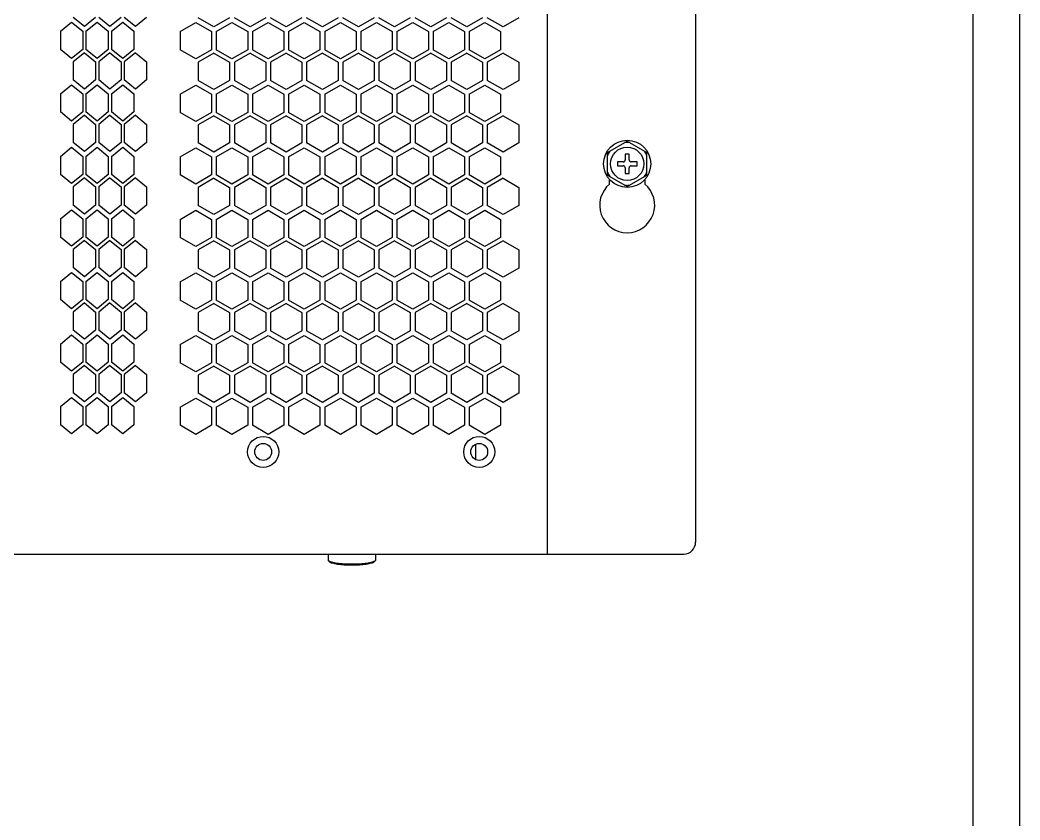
# Model space of a CAD drawing. Extents: x 61367 to 140945, y -1257 to 25588.
# Drawn here: x 92068.8 to 92323.4, y 19988.1 to 20191.7 of the extents above; entities that cross this region are included whole.
import ezdxf

# ---------------------------------------------------------------- set-up
doc = ezdxf.new("R2010")
doc.units = 0
doc.header["$MEASUREMENT"] = 0
doc.layers.get('0').update_dxf_attribs({"linetype": 'CONTINUOUS'})
for name, color, linetype in [('2401-00437-S-M6-16HWM_0', 7, 'CONTINUOUS'), ('4212-62832_1_0', 7, 'CONTINUOUS'), ('4212-73754_1_0', 7, 'CONTINUOUS'), ('4215-0411-4-1_0', 7, 'CONTINUOUS'), ('4215-0412-2-1_0', 7, 'CONTINUOUS'), ('SONGBUTUO-M4-8_0', 7, 'CONTINUOUS')]:
    doc.layers.add(name, color=color, linetype=linetype)

# ---------------------------------------------------------------- blocks, each defined once
blk = doc.blocks.new('RYHTHYT')
at = {"layer": '2401-00437-S-M6-16HWM_0', "color": 7, "linetype": 'Continuous'}
for p, q in [((-32700.99, -67785.28), (-32695.99, -67782.39)), ((-32695.99, -67782.39), (-32690.99, -67785.28)), ((-32700.99, -67791.05), (-32700.99, -67785.28)), ((-32696.49, -67785.66), (-32696.49, -67787.16)), ((-32695.49, -67785.66), (-32696.49, -67785.66)), ((-32695.49, -67787.16), (-32695.49, -67785.66)), ((-32690.99, -67791.05), (-32690.99, -67785.28)), ((-32698.49, -67787.66), (-32698.49, -67788.66)), ((-32696.99, -67787.66), (-32698.49, -67787.66)), ((-32698.49, -67788.66), (-32696.99, -67788.66)), ((-32696.49, -67789.16), (-32696.49, -67790.66)), ((-32695.49, -67790.66), (-32695.49, -67789.16)), ((-32693.49, -67787.66), (-32694.99, -67787.66)), ((-32694.99, -67788.66), (-32693.49, -67788.66)), ((-32693.49, -67788.66), (-32693.49, -67787.66)), ((-32700.99, -67791.05), (-32695.99, -67793.94)), ((-32696.49, -67790.66), (-32695.49, -67790.66)), ((-32695.99, -67793.94), (-32690.99, -67791.05))]:
    blk.add_line(p, q, dxfattribs=at)
for radius in [6, 4.25]:
    blk.add_circle((-32695.99, -67788.16), radius, dxfattribs=at)
for centre, radius, start, end in [((-32695.99, -67788.16), 5.47, 144.0076, 155.9924), ((-32695.99, -67788.16), 5.47, 84.0076, 95.9924), ((-32695.99, -67788.16), 5.47, 24.0076, 35.9924), ((-32696.99, -67787.16), 0.5, 270, 0), ((-32694.99, -67787.16), 0.5, 180, 270), ((-32696.99, -67789.16), 0.5, 0, 90), ((-32694.99, -67789.16), 0.5, 90, 180), ((-32695.99, -67788.16), 5.47, 204.0076, 215.9924), ((-32695.99, -67788.16), 5.47, 324.0076, 335.9924), ((-32695.99, -67788.16), 5.47, 264.0076, 275.9924)]:
    blk.add_arc(centre, radius, start, end, dxfattribs=at)
at = {"layer": '4212-62832_1_0', "color": 7, "linetype": 'Continuous'}
blk.add_line((-32607.99, -67513.16), (-32607.99, -69588.16), dxfattribs=at)
at = {"layer": '4212-73754_1_0', "color": 7, "linetype": 'Continuous'}
blk.add_line((-32595.99, -68535.66), (-32595.99, -67514.86), dxfattribs=at)
at = {"layer": '4215-0411-4-1_0', "color": 7, "linetype": 'Continuous'}
blk.add_line((-32734.58, -67859.56), (-32734.58, -67863.42), dxfattribs=at)
at = {"layer": '4215-0412-2-1_0', "color": 7, "linetype": 'Continuous'}
for p, q in [((-32716.38, -67590.88), (-32716.38, -67887.48)), ((-32678.58, -67593.88), (-32678.58, -67884.48)), ((-32834.19, -67753.2), (-32837.02, -67750.89)), ((-32831.36, -67750.89), (-32834.19, -67753.2)), ((-32827.68, -67753.2), (-32830.51, -67750.89)), ((-32824.85, -67750.89), (-32827.68, -67753.2)), ((-32821.18, -67753.2), (-32824.01, -67750.89)), ((-32818.35, -67750.89), (-32821.18, -67753.2)), ((-32801.2, -67753.29), (-32805.2, -67750.98)), ((-32797.2, -67750.98), (-32801.2, -67753.29)), ((-32792, -67753.29), (-32796, -67750.98)), ((-32788, -67750.98), (-32792, -67753.29)), ((-32782.8, -67753.29), (-32786.8, -67750.98)), ((-32778.8, -67750.98), (-32782.8, -67753.29)), ((-32773.6, -67753.29), (-32777.6, -67750.98)), ((-32769.6, -67750.98), (-32773.6, -67753.29)), ((-32764.4, -67753.29), (-32768.4, -67750.98)), ((-32760.4, -67750.98), (-32764.4, -67753.29)), ((-32755.2, -67753.29), (-32759.2, -67750.98)), ((-32751.2, -67750.98), (-32755.2, -67753.29)), ((-32746, -67753.29), (-32750, -67750.98)), ((-32742, -67750.98), (-32746, -67753.29)), ((-32736.8, -67753.29), (-32740.8, -67750.98)), ((-32732.8, -67750.98), (-32736.8, -67753.29)), ((-32727.6, -67753.29), (-32731.6, -67750.98)), ((-32723.6, -67750.98), (-32727.6, -67753.29)), ((-32840.27, -67754.42), (-32837.44, -67752.11)), ((-32840.27, -67754.42), (-32840.27, -67759.04)), ((-32837.44, -67752.11), (-32834.61, -67754.42)), ((-32834.61, -67754.42), (-32834.61, -67759.04)), ((-32833.77, -67754.42), (-32830.94, -67752.11)), ((-32833.77, -67754.42), (-32833.77, -67759.04)), ((-32830.94, -67752.11), (-32828.11, -67754.42)), ((-32828.11, -67754.42), (-32828.11, -67759.04)), ((-32827.26, -67754.42), (-32824.43, -67752.11)), ((-32827.26, -67754.42), (-32827.26, -67759.04)), ((-32824.43, -67752.11), (-32821.6, -67754.42)), ((-32821.6, -67754.42), (-32821.6, -67759.04)), ((-32809.8, -67754.51), (-32805.8, -67752.2)), ((-32805.8, -67752.2), (-32801.8, -67754.51)), ((-32800.6, -67754.51), (-32796.6, -67752.2)), ((-32796.6, -67752.2), (-32792.6, -67754.51)), ((-32791.4, -67754.51), (-32787.4, -67752.2)), ((-32787.4, -67752.2), (-32783.4, -67754.51)), ((-32782.2, -67754.51), (-32778.2, -67752.2)), ((-32778.2, -67752.2), (-32774.2, -67754.51)), ((-32773, -67754.51), (-32769, -67752.2)), ((-32769, -67752.2), (-32765, -67754.51)), ((-32763.8, -67754.51), (-32759.8, -67752.2)), ((-32759.8, -67752.2), (-32755.8, -67754.51)), ((-32754.6, -67754.51), (-32750.6, -67752.2)), ((-32750.6, -67752.2), (-32746.6, -67754.51)), ((-32745.4, -67754.51), (-32741.4, -67752.2)), ((-32741.4, -67752.2), (-32737.4, -67754.51)), ((-32736.2, -67754.51), (-32732.2, -67752.2)), ((-32732.2, -67752.2), (-32728.2, -67754.51)), ((-32809.8, -67754.51), (-32809.8, -67759.13)), ((-32801.8, -67754.51), (-32801.8, -67759.13)), ((-32800.6, -67754.51), (-32800.6, -67759.13)), ((-32792.6, -67754.51), (-32792.6, -67759.13)), ((-32791.4, -67754.51), (-32791.4, -67759.13)), ((-32783.4, -67754.51), (-32783.4, -67759.13)), ((-32782.2, -67754.51), (-32782.2, -67759.13)), ((-32774.2, -67754.51), (-32774.2, -67759.13)), ((-32773, -67754.51), (-32773, -67759.13)), ((-32765, -67754.51), (-32765, -67759.13)), ((-32763.8, -67754.51), (-32763.8, -67759.13)), ((-32755.8, -67754.51), (-32755.8, -67759.13)), ((-32754.6, -67754.51), (-32754.6, -67759.13)), ((-32746.6, -67754.51), (-32746.6, -67759.13)), ((-32745.4, -67754.51), (-32745.4, -67759.13)), ((-32737.4, -67754.51), (-32737.4, -67759.13)), ((-32736.2, -67754.51), (-32736.2, -67759.13)), ((-32728.2, -67754.51), (-32728.2, -67759.13)), ((-32837.44, -67761.35), (-32840.27, -67759.04)), ((-32834.61, -67759.04), (-32837.44, -67761.35)), ((-32830.94, -67761.35), (-32833.77, -67759.04)), ((-32828.11, -67759.04), (-32830.94, -67761.35)), ((-32824.43, -67761.35), (-32827.26, -67759.04)), ((-32821.6, -67759.04), (-32824.43, -67761.35)), ((-32805.8, -67761.44), (-32809.8, -67759.13)), ((-32801.8, -67759.13), (-32805.8, -67761.44)), ((-32796.6, -67761.44), (-32800.6, -67759.13)), ((-32792.6, -67759.13), (-32796.6, -67761.44)), ((-32787.4, -67761.44), (-32791.4, -67759.13)), ((-32783.4, -67759.13), (-32787.4, -67761.44)), ((-32778.2, -67761.44), (-32782.2, -67759.13)), ((-32774.2, -67759.13), (-32778.2, -67761.44)), ((-32769, -67761.44), (-32773, -67759.13)), ((-32765, -67759.13), (-32769, -67761.44)), ((-32759.8, -67761.44), (-32763.8, -67759.13)), ((-32755.8, -67759.13), (-32759.8, -67761.44)), ((-32750.6, -67761.44), (-32754.6, -67759.13)), ((-32746.6, -67759.13), (-32750.6, -67761.44)), ((-32741.4, -67761.44), (-32745.4, -67759.13)), ((-32737.4, -67759.13), (-32741.4, -67761.44)), ((-32732.2, -67761.44), (-32736.2, -67759.13)), ((-32728.2, -67759.13), (-32732.2, -67761.44)), ((-32834.19, -67759.88), (-32837.02, -67762.19)), ((-32834.19, -67759.88), (-32831.36, -67762.19)), ((-32827.68, -67759.88), (-32830.51, -67762.19)), ((-32827.68, -67759.88), (-32824.85, -67762.19)), ((-32821.18, -67759.88), (-32824.01, -67762.19)), ((-32821.18, -67759.88), (-32818.35, -67762.19)), ((-32801.2, -67759.98), (-32805.2, -67762.29)), ((-32801.2, -67759.98), (-32797.2, -67762.29)), ((-32792, -67759.98), (-32796, -67762.29)), ((-32792, -67759.98), (-32788, -67762.29)), ((-32782.8, -67759.98), (-32786.8, -67762.29)), ((-32782.8, -67759.98), (-32778.8, -67762.29)), ((-32773.6, -67759.98), (-32777.6, -67762.29)), ((-32773.6, -67759.98), (-32769.6, -67762.29)), ((-32764.4, -67759.98), (-32768.4, -67762.29)), ((-32764.4, -67759.98), (-32760.4, -67762.29)), ((-32755.2, -67759.98), (-32759.2, -67762.29)), ((-32755.2, -67759.98), (-32751.2, -67762.29)), ((-32746, -67759.98), (-32750, -67762.29)), ((-32746, -67759.98), (-32742, -67762.29)), ((-32736.8, -67759.98), (-32740.8, -67762.29)), ((-32736.8, -67759.98), (-32732.8, -67762.29)), ((-32727.6, -67759.98), (-32731.6, -67762.29)), ((-32727.6, -67759.98), (-32723.6, -67762.29)), ((-32837.02, -67762.19), (-32837.02, -67766.81)), ((-32831.36, -67762.19), (-32831.36, -67766.81)), ((-32830.51, -67762.19), (-32830.51, -67766.81)), ((-32824.85, -67762.19), (-32824.85, -67766.81)), ((-32824.01, -67762.19), (-32824.01, -67766.81)), ((-32818.35, -67762.19), (-32818.35, -67766.81)), ((-32805.2, -67762.29), (-32805.2, -67766.91)), ((-32797.2, -67762.29), (-32797.2, -67766.91)), ((-32796, -67762.29), (-32796, -67766.91)), ((-32788, -67762.29), (-32788, -67766.91)), ((-32786.8, -67762.29), (-32786.8, -67766.91)), ((-32778.8, -67762.29), (-32778.8, -67766.91)), ((-32777.6, -67762.29), (-32777.6, -67766.91)), ((-32769.6, -67762.29), (-32769.6, -67766.91)), ((-32768.4, -67762.29), (-32768.4, -67766.91)), ((-32760.4, -67762.29), (-32760.4, -67766.91)), ((-32759.2, -67762.29), (-32759.2, -67766.91)), ((-32751.2, -67762.29), (-32751.2, -67766.91)), ((-32750, -67762.29), (-32750, -67766.91)), ((-32742, -67762.29), (-32742, -67766.91)), ((-32740.8, -67762.29), (-32740.8, -67766.91)), ((-32732.8, -67762.29), (-32732.8, -67766.91)), ((-32731.6, -67762.29), (-32731.6, -67766.91)), ((-32723.6, -67762.29), (-32723.6, -67766.91)), ((-32834.19, -67769.12), (-32837.02, -67766.81)), ((-32831.36, -67766.81), (-32834.19, -67769.12)), ((-32827.68, -67769.12), (-32830.51, -67766.81)), ((-32824.85, -67766.81), (-32827.68, -67769.12)), ((-32821.18, -67769.12), (-32824.01, -67766.81)), ((-32818.35, -67766.81), (-32821.18, -67769.12)), ((-32801.2, -67769.22), (-32805.2, -67766.91)), ((-32797.2, -67766.91), (-32801.2, -67769.22)), ((-32792, -67769.22), (-32796, -67766.91)), ((-32788, -67766.91), (-32792, -67769.22)), ((-32782.8, -67769.22), (-32786.8, -67766.91)), ((-32778.8, -67766.91), (-32782.8, -67769.22)), ((-32773.6, -67769.22), (-32777.6, -67766.91)), ((-32769.6, -67766.91), (-32773.6, -67769.22)), ((-32764.4, -67769.22), (-32768.4, -67766.91)), ((-32760.4, -67766.91), (-32764.4, -67769.22)), ((-32755.2, -67769.22), (-32759.2, -67766.91)), ((-32751.2, -67766.91), (-32755.2, -67769.22)), ((-32746, -67769.22), (-32750, -67766.91)), ((-32742, -67766.91), (-32746, -67769.22)), ((-32736.8, -67769.22), (-32740.8, -67766.91)), ((-32732.8, -67766.91), (-32736.8, -67769.22)), ((-32727.6, -67769.22), (-32731.6, -67766.91)), ((-32723.6, -67766.91), (-32727.6, -67769.22)), ((-32840.27, -67770.34), (-32837.44, -67768.03)), ((-32837.44, -67768.03), (-32834.61, -67770.34)), ((-32833.77, -67770.34), (-32830.94, -67768.03)), ((-32830.94, -67768.03), (-32828.11, -67770.34)), ((-32827.26, -67770.34), (-32824.43, -67768.03)), ((-32824.43, -67768.03), (-32821.6, -67770.34)), ((-32809.8, -67770.44), (-32805.8, -67768.13)), ((-32805.8, -67768.13), (-32801.8, -67770.44)), ((-32800.6, -67770.44), (-32796.6, -67768.13)), ((-32796.6, -67768.13), (-32792.6, -67770.44)), ((-32791.4, -67770.44), (-32787.4, -67768.13)), ((-32787.4, -67768.13), (-32783.4, -67770.44)), ((-32782.2, -67770.44), (-32778.2, -67768.13)), ((-32778.2, -67768.13), (-32774.2, -67770.44)), ((-32773, -67770.44), (-32769, -67768.13)), ((-32769, -67768.13), (-32765, -67770.44)), ((-32763.8, -67770.44), (-32759.8, -67768.13)), ((-32759.8, -67768.13), (-32755.8, -67770.44)), ((-32754.6, -67770.44), (-32750.6, -67768.13)), ((-32750.6, -67768.13), (-32746.6, -67770.44)), ((-32745.4, -67770.44), (-32741.4, -67768.13)), ((-32741.4, -67768.13), (-32737.4, -67770.44)), ((-32736.2, -67770.44), (-32732.2, -67768.13)), ((-32732.2, -67768.13), (-32728.2, -67770.44)), ((-32840.27, -67770.34), (-32840.27, -67774.96)), ((-32834.61, -67770.34), (-32834.61, -67774.96)), ((-32833.77, -67770.34), (-32833.77, -67774.96)), ((-32828.11, -67770.34), (-32828.11, -67774.96)), ((-32827.26, -67770.34), (-32827.26, -67774.96)), ((-32821.6, -67770.34), (-32821.6, -67774.96)), ((-32809.8, -67770.44), (-32809.8, -67775.06)), ((-32801.8, -67770.44), (-32801.8, -67775.06)), ((-32800.6, -67770.44), (-32800.6, -67775.06)), ((-32792.6, -67770.44), (-32792.6, -67775.06)), ((-32791.4, -67770.44), (-32791.4, -67775.06)), ((-32783.4, -67770.44), (-32783.4, -67775.06)), ((-32782.2, -67770.44), (-32782.2, -67775.06)), ((-32774.2, -67770.44), (-32774.2, -67775.06)), ((-32773, -67770.44), (-32773, -67775.06)), ((-32765, -67770.44), (-32765, -67775.06)), ((-32763.8, -67770.44), (-32763.8, -67775.06)), ((-32755.8, -67770.44), (-32755.8, -67775.06)), ((-32754.6, -67770.44), (-32754.6, -67775.06)), ((-32746.6, -67770.44), (-32746.6, -67775.06)), ((-32745.4, -67770.44), (-32745.4, -67775.06)), ((-32737.4, -67770.44), (-32737.4, -67775.06)), ((-32736.2, -67770.44), (-32736.2, -67775.06)), ((-32728.2, -67770.44), (-32728.2, -67775.06)), ((-32837.44, -67777.27), (-32840.27, -67774.96)), ((-32834.61, -67774.96), (-32837.44, -67777.27)), ((-32834.19, -67775.8), (-32837.02, -67778.11)), ((-32834.19, -67775.8), (-32831.36, -67778.11)), ((-32830.94, -67777.27), (-32833.77, -67774.96)), ((-32828.11, -67774.96), (-32830.94, -67777.27)), ((-32827.68, -67775.8), (-32830.51, -67778.11)), ((-32827.68, -67775.8), (-32824.85, -67778.11)), ((-32824.43, -67777.27), (-32827.26, -67774.96)), ((-32821.6, -67774.96), (-32824.43, -67777.27)), ((-32821.18, -67775.8), (-32824.01, -67778.11)), ((-32821.18, -67775.8), (-32818.35, -67778.11)), ((-32805.8, -67777.37), (-32809.8, -67775.06)), ((-32801.8, -67775.06), (-32805.8, -67777.37)), ((-32801.2, -67775.91), (-32805.2, -67778.22)), ((-32801.2, -67775.91), (-32797.2, -67778.22)), ((-32796.6, -67777.37), (-32800.6, -67775.06)), ((-32792.6, -67775.06), (-32796.6, -67777.37)), ((-32792, -67775.91), (-32796, -67778.22)), ((-32792, -67775.91), (-32788, -67778.22)), ((-32787.4, -67777.37), (-32791.4, -67775.06)), ((-32783.4, -67775.06), (-32787.4, -67777.37)), ((-32782.8, -67775.91), (-32786.8, -67778.22)), ((-32782.8, -67775.91), (-32778.8, -67778.22)), ((-32778.2, -67777.37), (-32782.2, -67775.06)), ((-32774.2, -67775.06), (-32778.2, -67777.37)), ((-32773.6, -67775.91), (-32777.6, -67778.22)), ((-32773.6, -67775.91), (-32769.6, -67778.22)), ((-32769, -67777.37), (-32773, -67775.06)), ((-32765, -67775.06), (-32769, -67777.37)), ((-32764.4, -67775.91), (-32768.4, -67778.22)), ((-32764.4, -67775.91), (-32760.4, -67778.22)), ((-32759.8, -67777.37), (-32763.8, -67775.06)), ((-32755.8, -67775.06), (-32759.8, -67777.37)), ((-32755.2, -67775.91), (-32759.2, -67778.22)), ((-32755.2, -67775.91), (-32751.2, -67778.22)), ((-32750.6, -67777.37), (-32754.6, -67775.06)), ((-32746.6, -67775.06), (-32750.6, -67777.37)), ((-32746, -67775.91), (-32750, -67778.22)), ((-32746, -67775.91), (-32742, -67778.22)), ((-32741.4, -67777.37), (-32745.4, -67775.06)), ((-32737.4, -67775.06), (-32741.4, -67777.37)), ((-32736.8, -67775.91), (-32740.8, -67778.22)), ((-32736.8, -67775.91), (-32732.8, -67778.22)), ((-32732.2, -67777.37), (-32736.2, -67775.06)), ((-32728.2, -67775.06), (-32732.2, -67777.37)), ((-32727.6, -67775.91), (-32731.6, -67778.22)), ((-32727.6, -67775.91), (-32723.6, -67778.22)), ((-32837.02, -67778.11), (-32837.02, -67782.73)), ((-32831.36, -67778.11), (-32831.36, -67782.73)), ((-32830.51, -67778.11), (-32830.51, -67782.73)), ((-32824.85, -67778.11), (-32824.85, -67782.73)), ((-32824.01, -67778.11), (-32824.01, -67782.73)), ((-32818.35, -67778.11), (-32818.35, -67782.73)), ((-32805.2, -67778.22), (-32805.2, -67782.84)), ((-32797.2, -67778.22), (-32797.2, -67782.84)), ((-32796, -67778.22), (-32796, -67782.84)), ((-32788, -67778.22), (-32788, -67782.84)), ((-32786.8, -67778.22), (-32786.8, -67782.84)), ((-32778.8, -67778.22), (-32778.8, -67782.84)), ((-32777.6, -67778.22), (-32777.6, -67782.84)), ((-32769.6, -67778.22), (-32769.6, -67782.84)), ((-32768.4, -67778.22), (-32768.4, -67782.84)), ((-32760.4, -67778.22), (-32760.4, -67782.84)), ((-32759.2, -67778.22), (-32759.2, -67782.84)), ((-32751.2, -67778.22), (-32751.2, -67782.84)), ((-32750, -67778.22), (-32750, -67782.84)), ((-32742, -67778.22), (-32742, -67782.84)), ((-32740.8, -67778.22), (-32740.8, -67782.84)), ((-32732.8, -67778.22), (-32732.8, -67782.84)), ((-32731.6, -67778.22), (-32731.6, -67782.84)), ((-32723.6, -67778.22), (-32723.6, -67782.84)), ((-32840.27, -67786.26), (-32837.44, -67783.95)), ((-32837.44, -67783.95), (-32834.61, -67786.26)), ((-32834.19, -67785.04), (-32837.02, -67782.73)), ((-32831.36, -67782.73), (-32834.19, -67785.04)), ((-32833.77, -67786.26), (-32830.94, -67783.95)), ((-32830.94, -67783.95), (-32828.11, -67786.26)), ((-32827.68, -67785.04), (-32830.51, -67782.73)), ((-32824.85, -67782.73), (-32827.68, -67785.04)), ((-32827.26, -67786.26), (-32824.43, -67783.95)), ((-32824.43, -67783.95), (-32821.6, -67786.26)), ((-32821.18, -67785.04), (-32824.01, -67782.73)), ((-32818.35, -67782.73), (-32821.18, -67785.04)), ((-32809.8, -67786.37), (-32805.8, -67784.06)), ((-32805.8, -67784.06), (-32801.8, -67786.37)), ((-32801.2, -67785.15), (-32805.2, -67782.84)), ((-32797.2, -67782.84), (-32801.2, -67785.15)), ((-32800.6, -67786.37), (-32796.6, -67784.06)), ((-32796.6, -67784.06), (-32792.6, -67786.37)), ((-32792, -67785.15), (-32796, -67782.84)), ((-32788, -67782.84), (-32792, -67785.15)), ((-32791.4, -67786.37), (-32787.4, -67784.06)), ((-32787.4, -67784.06), (-32783.4, -67786.37)), ((-32782.8, -67785.15), (-32786.8, -67782.84)), ((-32778.8, -67782.84), (-32782.8, -67785.15)), ((-32782.2, -67786.37), (-32778.2, -67784.06)), ((-32778.2, -67784.06), (-32774.2, -67786.37)), ((-32773.6, -67785.15), (-32777.6, -67782.84)), ((-32769.6, -67782.84), (-32773.6, -67785.15)), ((-32773, -67786.37), (-32769, -67784.06)), ((-32769, -67784.06), (-32765, -67786.37)), ((-32764.4, -67785.15), (-32768.4, -67782.84)), ((-32760.4, -67782.84), (-32764.4, -67785.15)), ((-32763.8, -67786.37), (-32759.8, -67784.06)), ((-32759.8, -67784.06), (-32755.8, -67786.37)), ((-32755.2, -67785.15), (-32759.2, -67782.84)), ((-32751.2, -67782.84), (-32755.2, -67785.15)), ((-32754.6, -67786.37), (-32750.6, -67784.06)), ((-32750.6, -67784.06), (-32746.6, -67786.37)), ((-32746, -67785.15), (-32750, -67782.84)), ((-32742, -67782.84), (-32746, -67785.15)), ((-32745.4, -67786.37), (-32741.4, -67784.06)), ((-32741.4, -67784.06), (-32737.4, -67786.37)), ((-32736.8, -67785.15), (-32740.8, -67782.84)), ((-32732.8, -67782.84), (-32736.8, -67785.15)), ((-32736.2, -67786.37), (-32732.2, -67784.06)), ((-32732.2, -67784.06), (-32728.2, -67786.37)), ((-32727.6, -67785.15), (-32731.6, -67782.84)), ((-32723.6, -67782.84), (-32727.6, -67785.15)), ((-32840.27, -67786.26), (-32840.27, -67790.88)), ((-32834.61, -67786.26), (-32834.61, -67790.88)), ((-32833.77, -67786.26), (-32833.77, -67790.88)), ((-32828.11, -67786.26), (-32828.11, -67790.88)), ((-32827.26, -67786.26), (-32827.26, -67790.88)), ((-32821.6, -67786.26), (-32821.6, -67790.88)), ((-32809.8, -67786.37), (-32809.8, -67790.99)), ((-32801.8, -67786.37), (-32801.8, -67790.99)), ((-32800.6, -67786.37), (-32800.6, -67790.99)), ((-32792.6, -67786.37), (-32792.6, -67790.99)), ((-32791.4, -67786.37), (-32791.4, -67790.99)), ((-32783.4, -67786.37), (-32783.4, -67790.99)), ((-32782.2, -67786.37), (-32782.2, -67790.99)), ((-32774.2, -67786.37), (-32774.2, -67790.99)), ((-32773, -67786.37), (-32773, -67790.99)), ((-32765, -67786.37), (-32765, -67790.99)), ((-32763.8, -67786.37), (-32763.8, -67790.99)), ((-32755.8, -67786.37), (-32755.8, -67790.99)), ((-32754.6, -67786.37), (-32754.6, -67790.99)), ((-32746.6, -67786.37), (-32746.6, -67790.99)), ((-32745.4, -67786.37), (-32745.4, -67790.99)), ((-32737.4, -67786.37), (-32737.4, -67790.99)), ((-32736.2, -67786.37), (-32736.2, -67790.99)), ((-32728.2, -67786.37), (-32728.2, -67790.99)), ((-32837.44, -67793.19), (-32840.27, -67790.88)), ((-32834.61, -67790.88), (-32837.44, -67793.19)), ((-32834.19, -67791.72), (-32837.02, -67794.03)), ((-32834.19, -67791.72), (-32831.36, -67794.03)), ((-32830.94, -67793.19), (-32833.77, -67790.88)), ((-32828.11, -67790.88), (-32830.94, -67793.19)), ((-32827.68, -67791.72), (-32830.51, -67794.03)), ((-32827.68, -67791.72), (-32824.85, -67794.03)), ((-32824.43, -67793.19), (-32827.26, -67790.88)), ((-32821.6, -67790.88), (-32824.43, -67793.19)), ((-32821.18, -67791.72), (-32824.01, -67794.03)), ((-32821.18, -67791.72), (-32818.35, -67794.03)), ((-32805.8, -67793.3), (-32809.8, -67790.99)), ((-32801.8, -67790.99), (-32805.8, -67793.3)), ((-32801.2, -67791.84), (-32805.2, -67794.15)), ((-32801.2, -67791.84), (-32797.2, -67794.15)), ((-32796.6, -67793.3), (-32800.6, -67790.99)), ((-32792.6, -67790.99), (-32796.6, -67793.3)), ((-32792, -67791.84), (-32796, -67794.15)), ((-32792, -67791.84), (-32788, -67794.15)), ((-32787.4, -67793.3), (-32791.4, -67790.99)), ((-32783.4, -67790.99), (-32787.4, -67793.3)), ((-32782.8, -67791.84), (-32786.8, -67794.15)), ((-32782.8, -67791.84), (-32778.8, -67794.15)), ((-32778.2, -67793.3), (-32782.2, -67790.99)), ((-32774.2, -67790.99), (-32778.2, -67793.3)), ((-32773.6, -67791.84), (-32777.6, -67794.15)), ((-32773.6, -67791.84), (-32769.6, -67794.15)), ((-32769, -67793.3), (-32773, -67790.99)), ((-32765, -67790.99), (-32769, -67793.3)), ((-32764.4, -67791.84), (-32768.4, -67794.15)), ((-32764.4, -67791.84), (-32760.4, -67794.15)), ((-32759.8, -67793.3), (-32763.8, -67790.99)), ((-32755.8, -67790.99), (-32759.8, -67793.3)), ((-32755.2, -67791.84), (-32759.2, -67794.15)), ((-32755.2, -67791.84), (-32751.2, -67794.15)), ((-32750.6, -67793.3), (-32754.6, -67790.99)), ((-32746.6, -67790.99), (-32750.6, -67793.3)), ((-32746, -67791.84), (-32750, -67794.15)), ((-32746, -67791.84), (-32742, -67794.15)), ((-32741.4, -67793.3), (-32745.4, -67790.99)), ((-32737.4, -67790.99), (-32741.4, -67793.3)), ((-32736.8, -67791.84), (-32740.8, -67794.15)), ((-32736.8, -67791.84), (-32732.8, -67794.15)), ((-32732.2, -67793.3), (-32736.2, -67790.99)), ((-32728.2, -67790.99), (-32732.2, -67793.3)), ((-32727.6, -67791.84), (-32731.6, -67794.15)), ((-32727.6, -67791.84), (-32723.6, -67794.15)), ((-32700.46, -67793.3), (-32700.46, -67792.15)), ((-32691.52, -67792.16), (-32691.52, -67793.3)), ((-32837.02, -67794.03), (-32837.02, -67798.65)), ((-32831.36, -67794.03), (-32831.36, -67798.65)), ((-32830.51, -67794.03), (-32830.51, -67798.65)), ((-32824.85, -67794.03), (-32824.85, -67798.65)), ((-32824.01, -67794.03), (-32824.01, -67798.65)), ((-32818.35, -67794.03), (-32818.35, -67798.65)), ((-32805.2, -67794.15), (-32805.2, -67798.77)), ((-32797.2, -67794.15), (-32797.2, -67798.77)), ((-32796, -67794.15), (-32796, -67798.77)), ((-32788, -67794.15), (-32788, -67798.77)), ((-32786.8, -67794.15), (-32786.8, -67798.77)), ((-32778.8, -67794.15), (-32778.8, -67798.77)), ((-32777.6, -67794.15), (-32777.6, -67798.77)), ((-32769.6, -67794.15), (-32769.6, -67798.77)), ((-32768.4, -67794.15), (-32768.4, -67798.77)), ((-32760.4, -67794.15), (-32760.4, -67798.77)), ((-32759.2, -67794.15), (-32759.2, -67798.77)), ((-32751.2, -67794.15), (-32751.2, -67798.77)), ((-32750, -67794.15), (-32750, -67798.77)), ((-32742, -67794.15), (-32742, -67798.77)), ((-32740.8, -67794.15), (-32740.8, -67798.77)), ((-32732.8, -67794.15), (-32732.8, -67798.77)), ((-32731.6, -67794.15), (-32731.6, -67798.77)), ((-32723.6, -67794.15), (-32723.6, -67798.77)), ((-32840.27, -67802.18), (-32837.44, -67799.87)), ((-32837.44, -67799.87), (-32834.61, -67802.18)), ((-32834.19, -67800.96), (-32837.02, -67798.65)), ((-32831.36, -67798.65), (-32834.19, -67800.96)), ((-32833.77, -67802.18), (-32830.94, -67799.87)), ((-32830.94, -67799.87), (-32828.11, -67802.18)), ((-32827.68, -67800.96), (-32830.51, -67798.65)), ((-32824.85, -67798.65), (-32827.68, -67800.96)), ((-32827.26, -67802.18), (-32824.43, -67799.87)), ((-32824.43, -67799.87), (-32821.6, -67802.18)), ((-32821.18, -67800.96), (-32824.01, -67798.65)), ((-32818.35, -67798.65), (-32821.18, -67800.96)), ((-32809.8, -67802.3), (-32805.8, -67799.99)), ((-32805.8, -67799.99), (-32801.8, -67802.3)), ((-32801.2, -67801.08), (-32805.2, -67798.77)), ((-32797.2, -67798.77), (-32801.2, -67801.08)), ((-32800.6, -67802.3), (-32796.6, -67799.99)), ((-32796.6, -67799.99), (-32792.6, -67802.3)), ((-32792, -67801.08), (-32796, -67798.77)), ((-32788, -67798.77), (-32792, -67801.08)), ((-32791.4, -67802.3), (-32787.4, -67799.99)), ((-32787.4, -67799.99), (-32783.4, -67802.3)), ((-32782.8, -67801.08), (-32786.8, -67798.77)), ((-32778.8, -67798.77), (-32782.8, -67801.08)), ((-32782.2, -67802.3), (-32778.2, -67799.99)), ((-32778.2, -67799.99), (-32774.2, -67802.3)), ((-32773.6, -67801.08), (-32777.6, -67798.77)), ((-32769.6, -67798.77), (-32773.6, -67801.08)), ((-32773, -67802.3), (-32769, -67799.99)), ((-32769, -67799.99), (-32765, -67802.3)), ((-32764.4, -67801.08), (-32768.4, -67798.77)), ((-32760.4, -67798.77), (-32764.4, -67801.08)), ((-32763.8, -67802.3), (-32759.8, -67799.99)), ((-32759.8, -67799.99), (-32755.8, -67802.3)), ((-32755.2, -67801.08), (-32759.2, -67798.77)), ((-32751.2, -67798.77), (-32755.2, -67801.08)), ((-32754.6, -67802.3), (-32750.6, -67799.99)), ((-32750.6, -67799.99), (-32746.6, -67802.3)), ((-32746, -67801.08), (-32750, -67798.77)), ((-32742, -67798.77), (-32746, -67801.08)), ((-32745.4, -67802.3), (-32741.4, -67799.99)), ((-32741.4, -67799.99), (-32737.4, -67802.3)), ((-32736.8, -67801.08), (-32740.8, -67798.77)), ((-32732.8, -67798.77), (-32736.8, -67801.08)), ((-32736.2, -67802.3), (-32732.2, -67799.99)), ((-32732.2, -67799.99), (-32728.2, -67802.3)), ((-32727.6, -67801.08), (-32731.6, -67798.77)), ((-32723.6, -67798.77), (-32727.6, -67801.08)), ((-32840.27, -67802.18), (-32840.27, -67806.8)), ((-32834.61, -67802.18), (-32834.61, -67806.8)), ((-32833.77, -67802.18), (-32833.77, -67806.8)), ((-32828.11, -67802.18), (-32828.11, -67806.8)), ((-32827.26, -67802.18), (-32827.26, -67806.8)), ((-32821.6, -67802.18), (-32821.6, -67806.8)), ((-32809.8, -67802.3), (-32809.8, -67806.92)), ((-32801.8, -67802.3), (-32801.8, -67806.92)), ((-32800.6, -67802.3), (-32800.6, -67806.92)), ((-32792.6, -67802.3), (-32792.6, -67806.92)), ((-32791.4, -67802.3), (-32791.4, -67806.92)), ((-32783.4, -67802.3), (-32783.4, -67806.92)), ((-32782.2, -67802.3), (-32782.2, -67806.92)), ((-32774.2, -67802.3), (-32774.2, -67806.92)), ((-32773, -67802.3), (-32773, -67806.92)), ((-32765, -67802.3), (-32765, -67806.92)), ((-32763.8, -67802.3), (-32763.8, -67806.92)), ((-32755.8, -67802.3), (-32755.8, -67806.92)), ((-32754.6, -67802.3), (-32754.6, -67806.92)), ((-32746.6, -67802.3), (-32746.6, -67806.92)), ((-32745.4, -67802.3), (-32745.4, -67806.92)), ((-32737.4, -67802.3), (-32737.4, -67806.92)), ((-32736.2, -67802.3), (-32736.2, -67806.92)), ((-32728.2, -67802.3), (-32728.2, -67806.92)), ((-32837.44, -67809.11), (-32840.27, -67806.8)), ((-32834.61, -67806.8), (-32837.44, -67809.11)), ((-32834.19, -67807.64), (-32837.02, -67809.95)), ((-32834.19, -67807.64), (-32831.36, -67809.95)), ((-32830.94, -67809.11), (-32833.77, -67806.8)), ((-32828.11, -67806.8), (-32830.94, -67809.11)), ((-32827.68, -67807.64), (-32830.51, -67809.95)), ((-32827.68, -67807.64), (-32824.85, -67809.95)), ((-32824.43, -67809.11), (-32827.26, -67806.8)), ((-32821.6, -67806.8), (-32824.43, -67809.11)), ((-32821.18, -67807.64), (-32824.01, -67809.95)), ((-32821.18, -67807.64), (-32818.35, -67809.95)), ((-32805.8, -67809.23), (-32809.8, -67806.92)), ((-32801.8, -67806.92), (-32805.8, -67809.23)), ((-32801.2, -67807.77), (-32805.2, -67810.08)), ((-32801.2, -67807.77), (-32797.2, -67810.08)), ((-32796.6, -67809.23), (-32800.6, -67806.92)), ((-32792.6, -67806.92), (-32796.6, -67809.23)), ((-32792, -67807.77), (-32796, -67810.08)), ((-32792, -67807.77), (-32788, -67810.08)), ((-32787.4, -67809.23), (-32791.4, -67806.92)), ((-32783.4, -67806.92), (-32787.4, -67809.23)), ((-32782.8, -67807.77), (-32786.8, -67810.08)), ((-32782.8, -67807.77), (-32778.8, -67810.08)), ((-32778.2, -67809.23), (-32782.2, -67806.92)), ((-32774.2, -67806.92), (-32778.2, -67809.23)), ((-32773.6, -67807.77), (-32777.6, -67810.08)), ((-32773.6, -67807.77), (-32769.6, -67810.08)), ((-32769, -67809.23), (-32773, -67806.92)), ((-32765, -67806.92), (-32769, -67809.23)), ((-32764.4, -67807.77), (-32768.4, -67810.08)), ((-32764.4, -67807.77), (-32760.4, -67810.08)), ((-32759.8, -67809.23), (-32763.8, -67806.92)), ((-32755.8, -67806.92), (-32759.8, -67809.23)), ((-32755.2, -67807.77), (-32759.2, -67810.08)), ((-32755.2, -67807.77), (-32751.2, -67810.08)), ((-32750.6, -67809.23), (-32754.6, -67806.92)), ((-32746.6, -67806.92), (-32750.6, -67809.23)), ((-32746, -67807.77), (-32750, -67810.08)), ((-32746, -67807.77), (-32742, -67810.08)), ((-32741.4, -67809.23), (-32745.4, -67806.92)), ((-32737.4, -67806.92), (-32741.4, -67809.23)), ((-32736.8, -67807.77), (-32740.8, -67810.08)), ((-32736.8, -67807.77), (-32732.8, -67810.08)), ((-32732.2, -67809.23), (-32736.2, -67806.92)), ((-32728.2, -67806.92), (-32732.2, -67809.23)), ((-32727.6, -67807.77), (-32731.6, -67810.08)), ((-32727.6, -67807.77), (-32723.6, -67810.08)), ((-32837.02, -67809.95), (-32837.02, -67814.57)), ((-32831.36, -67809.95), (-32831.36, -67814.57)), ((-32830.51, -67809.95), (-32830.51, -67814.57)), ((-32824.85, -67809.95), (-32824.85, -67814.57)), ((-32824.01, -67809.95), (-32824.01, -67814.57)), ((-32818.35, -67809.95), (-32818.35, -67814.57)), ((-32805.2, -67810.08), (-32805.2, -67814.7)), ((-32797.2, -67810.08), (-32797.2, -67814.7)), ((-32796, -67810.08), (-32796, -67814.7)), ((-32788, -67810.08), (-32788, -67814.7)), ((-32786.8, -67810.08), (-32786.8, -67814.7)), ((-32778.8, -67810.08), (-32778.8, -67814.7)), ((-32777.6, -67810.08), (-32777.6, -67814.7)), ((-32769.6, -67810.08), (-32769.6, -67814.7)), ((-32768.4, -67810.08), (-32768.4, -67814.7)), ((-32760.4, -67810.08), (-32760.4, -67814.7)), ((-32759.2, -67810.08), (-32759.2, -67814.7)), ((-32751.2, -67810.08), (-32751.2, -67814.7)), ((-32750, -67810.08), (-32750, -67814.7)), ((-32742, -67810.08), (-32742, -67814.7)), ((-32740.8, -67810.08), (-32740.8, -67814.7)), ((-32732.8, -67810.08), (-32732.8, -67814.7)), ((-32731.6, -67810.08), (-32731.6, -67814.7)), ((-32723.6, -67810.08), (-32723.6, -67814.7)), ((-32834.19, -67816.88), (-32837.02, -67814.57)), ((-32831.36, -67814.57), (-32834.19, -67816.88)), ((-32827.68, -67816.88), (-32830.51, -67814.57)), ((-32824.85, -67814.57), (-32827.68, -67816.88)), ((-32821.18, -67816.88), (-32824.01, -67814.57)), ((-32818.35, -67814.57), (-32821.18, -67816.88)), ((-32801.2, -67817.01), (-32805.2, -67814.7)), ((-32797.2, -67814.7), (-32801.2, -67817.01)), ((-32792, -67817.01), (-32796, -67814.7)), ((-32788, -67814.7), (-32792, -67817.01)), ((-32782.8, -67817.01), (-32786.8, -67814.7)), ((-32778.8, -67814.7), (-32782.8, -67817.01)), ((-32773.6, -67817.01), (-32777.6, -67814.7)), ((-32769.6, -67814.7), (-32773.6, -67817.01)), ((-32764.4, -67817.01), (-32768.4, -67814.7)), ((-32760.4, -67814.7), (-32764.4, -67817.01)), ((-32755.2, -67817.01), (-32759.2, -67814.7)), ((-32751.2, -67814.7), (-32755.2, -67817.01)), ((-32746, -67817.01), (-32750, -67814.7)), ((-32742, -67814.7), (-32746, -67817.01)), ((-32736.8, -67817.01), (-32740.8, -67814.7)), ((-32732.8, -67814.7), (-32736.8, -67817.01)), ((-32727.6, -67817.01), (-32731.6, -67814.7)), ((-32723.6, -67814.7), (-32727.6, -67817.01)), ((-32840.27, -67818.1), (-32837.44, -67815.79)), ((-32840.27, -67818.1), (-32840.27, -67822.72)), ((-32837.44, -67815.79), (-32834.61, -67818.1)), ((-32834.61, -67818.1), (-32834.61, -67822.72)), ((-32833.77, -67818.1), (-32830.94, -67815.79)), ((-32833.77, -67818.1), (-32833.77, -67822.72)), ((-32830.94, -67815.79), (-32828.11, -67818.1)), ((-32828.11, -67818.1), (-32828.11, -67822.72)), ((-32827.26, -67818.1), (-32824.43, -67815.79)), ((-32827.26, -67818.1), (-32827.26, -67822.72)), ((-32824.43, -67815.79), (-32821.6, -67818.1)), ((-32821.6, -67818.1), (-32821.6, -67822.72)), ((-32809.8, -67818.23), (-32805.8, -67815.92)), ((-32805.8, -67815.92), (-32801.8, -67818.23)), ((-32800.6, -67818.23), (-32796.6, -67815.92)), ((-32796.6, -67815.92), (-32792.6, -67818.23)), ((-32791.4, -67818.23), (-32787.4, -67815.92)), ((-32787.4, -67815.92), (-32783.4, -67818.23)), ((-32782.2, -67818.23), (-32778.2, -67815.92)), ((-32778.2, -67815.92), (-32774.2, -67818.23)), ((-32773, -67818.23), (-32769, -67815.92)), ((-32769, -67815.92), (-32765, -67818.23)), ((-32763.8, -67818.23), (-32759.8, -67815.92)), ((-32759.8, -67815.92), (-32755.8, -67818.23)), ((-32754.6, -67818.23), (-32750.6, -67815.92)), ((-32750.6, -67815.92), (-32746.6, -67818.23)), ((-32745.4, -67818.23), (-32741.4, -67815.92)), ((-32741.4, -67815.92), (-32737.4, -67818.23)), ((-32736.2, -67818.23), (-32732.2, -67815.92)), ((-32732.2, -67815.92), (-32728.2, -67818.23)), ((-32809.8, -67818.23), (-32809.8, -67822.85)), ((-32801.8, -67818.23), (-32801.8, -67822.85)), ((-32800.6, -67818.23), (-32800.6, -67822.85)), ((-32792.6, -67818.23), (-32792.6, -67822.85)), ((-32791.4, -67818.23), (-32791.4, -67822.85)), ((-32783.4, -67818.23), (-32783.4, -67822.85)), ((-32782.2, -67818.23), (-32782.2, -67822.85)), ((-32774.2, -67818.23), (-32774.2, -67822.85)), ((-32773, -67818.23), (-32773, -67822.85)), ((-32765, -67818.23), (-32765, -67822.85)), ((-32763.8, -67818.23), (-32763.8, -67822.85)), ((-32755.8, -67818.23), (-32755.8, -67822.85)), ((-32754.6, -67818.23), (-32754.6, -67822.85)), ((-32746.6, -67818.23), (-32746.6, -67822.85)), ((-32745.4, -67818.23), (-32745.4, -67822.85)), ((-32737.4, -67818.23), (-32737.4, -67822.85)), ((-32736.2, -67818.23), (-32736.2, -67822.85)), ((-32728.2, -67818.23), (-32728.2, -67822.85)), ((-32837.44, -67825.03), (-32840.27, -67822.72)), ((-32834.61, -67822.72), (-32837.44, -67825.03)), ((-32830.94, -67825.03), (-32833.77, -67822.72)), ((-32828.11, -67822.72), (-32830.94, -67825.03)), ((-32824.43, -67825.03), (-32827.26, -67822.72)), ((-32821.6, -67822.72), (-32824.43, -67825.03)), ((-32805.8, -67825.16), (-32809.8, -67822.85)), ((-32801.8, -67822.85), (-32805.8, -67825.16)), ((-32796.6, -67825.16), (-32800.6, -67822.85)), ((-32792.6, -67822.85), (-32796.6, -67825.16)), ((-32787.4, -67825.16), (-32791.4, -67822.85)), ((-32783.4, -67822.85), (-32787.4, -67825.16)), ((-32778.2, -67825.16), (-32782.2, -67822.85)), ((-32774.2, -67822.85), (-32778.2, -67825.16)), ((-32769, -67825.16), (-32773, -67822.85)), ((-32765, -67822.85), (-32769, -67825.16)), ((-32759.8, -67825.16), (-32763.8, -67822.85)), ((-32755.8, -67822.85), (-32759.8, -67825.16)), ((-32750.6, -67825.16), (-32754.6, -67822.85)), ((-32746.6, -67822.85), (-32750.6, -67825.16)), ((-32741.4, -67825.16), (-32745.4, -67822.85)), ((-32737.4, -67822.85), (-32741.4, -67825.16)), ((-32732.2, -67825.16), (-32736.2, -67822.85)), ((-32728.2, -67822.85), (-32732.2, -67825.16)), ((-32834.19, -67823.56), (-32837.02, -67825.87)), ((-32834.19, -67823.56), (-32831.36, -67825.87)), ((-32827.68, -67823.56), (-32830.51, -67825.87)), ((-32827.68, -67823.56), (-32824.85, -67825.87)), ((-32821.18, -67823.56), (-32824.01, -67825.87)), ((-32821.18, -67823.56), (-32818.35, -67825.87)), ((-32801.2, -67823.7), (-32805.2, -67826.01)), ((-32801.2, -67823.7), (-32797.2, -67826.01)), ((-32792, -67823.7), (-32796, -67826.01)), ((-32792, -67823.7), (-32788, -67826.01)), ((-32782.8, -67823.7), (-32786.8, -67826.01)), ((-32782.8, -67823.7), (-32778.8, -67826.01)), ((-32773.6, -67823.7), (-32777.6, -67826.01)), ((-32773.6, -67823.7), (-32769.6, -67826.01)), ((-32764.4, -67823.7), (-32768.4, -67826.01)), ((-32764.4, -67823.7), (-32760.4, -67826.01)), ((-32755.2, -67823.7), (-32759.2, -67826.01)), ((-32755.2, -67823.7), (-32751.2, -67826.01)), ((-32746, -67823.7), (-32750, -67826.01)), ((-32746, -67823.7), (-32742, -67826.01)), ((-32736.8, -67823.7), (-32740.8, -67826.01)), ((-32736.8, -67823.7), (-32732.8, -67826.01)), ((-32727.6, -67823.7), (-32731.6, -67826.01)), ((-32727.6, -67823.7), (-32723.6, -67826.01)), ((-32837.02, -67825.87), (-32837.02, -67830.49)), ((-32831.36, -67825.87), (-32831.36, -67830.49)), ((-32830.51, -67825.87), (-32830.51, -67830.49)), ((-32824.85, -67825.87), (-32824.85, -67830.49)), ((-32824.01, -67825.87), (-32824.01, -67830.49)), ((-32818.35, -67825.87), (-32818.35, -67830.49)), ((-32805.2, -67826.01), (-32805.2, -67830.63)), ((-32797.2, -67826.01), (-32797.2, -67830.63)), ((-32796, -67826.01), (-32796, -67830.63)), ((-32788, -67826.01), (-32788, -67830.63)), ((-32786.8, -67826.01), (-32786.8, -67830.63)), ((-32778.8, -67826.01), (-32778.8, -67830.63)), ((-32777.6, -67826.01), (-32777.6, -67830.63)), ((-32769.6, -67826.01), (-32769.6, -67830.63)), ((-32768.4, -67826.01), (-32768.4, -67830.63)), ((-32760.4, -67826.01), (-32760.4, -67830.63)), ((-32759.2, -67826.01), (-32759.2, -67830.63)), ((-32751.2, -67826.01), (-32751.2, -67830.63)), ((-32750, -67826.01), (-32750, -67830.63)), ((-32742, -67826.01), (-32742, -67830.63)), ((-32740.8, -67826.01), (-32740.8, -67830.63)), ((-32732.8, -67826.01), (-32732.8, -67830.63)), ((-32731.6, -67826.01), (-32731.6, -67830.63)), ((-32723.6, -67826.01), (-32723.6, -67830.63)), ((-32834.19, -67832.8), (-32837.02, -67830.49)), ((-32831.36, -67830.49), (-32834.19, -67832.8)), ((-32827.68, -67832.8), (-32830.51, -67830.49)), ((-32824.85, -67830.49), (-32827.68, -67832.8)), ((-32821.18, -67832.8), (-32824.01, -67830.49)), ((-32818.35, -67830.49), (-32821.18, -67832.8)), ((-32801.2, -67832.94), (-32805.2, -67830.63)), ((-32797.2, -67830.63), (-32801.2, -67832.94)), ((-32792, -67832.94), (-32796, -67830.63)), ((-32788, -67830.63), (-32792, -67832.94)), ((-32782.8, -67832.94), (-32786.8, -67830.63)), ((-32778.8, -67830.63), (-32782.8, -67832.94)), ((-32773.6, -67832.94), (-32777.6, -67830.63)), ((-32769.6, -67830.63), (-32773.6, -67832.94)), ((-32764.4, -67832.94), (-32768.4, -67830.63)), ((-32760.4, -67830.63), (-32764.4, -67832.94)), ((-32755.2, -67832.94), (-32759.2, -67830.63)), ((-32751.2, -67830.63), (-32755.2, -67832.94)), ((-32746, -67832.94), (-32750, -67830.63)), ((-32742, -67830.63), (-32746, -67832.94)), ((-32736.8, -67832.94), (-32740.8, -67830.63)), ((-32732.8, -67830.63), (-32736.8, -67832.94)), ((-32727.6, -67832.94), (-32731.6, -67830.63)), ((-32723.6, -67830.63), (-32727.6, -67832.94)), ((-32840.27, -67834.02), (-32837.44, -67831.71)), ((-32837.44, -67831.71), (-32834.61, -67834.02)), ((-32833.77, -67834.02), (-32830.94, -67831.71)), ((-32830.94, -67831.71), (-32828.11, -67834.02)), ((-32827.26, -67834.02), (-32824.43, -67831.71)), ((-32824.43, -67831.71), (-32821.6, -67834.02)), ((-32809.8, -67834.16), (-32805.8, -67831.85)), ((-32805.8, -67831.85), (-32801.8, -67834.16)), ((-32800.6, -67834.16), (-32796.6, -67831.85)), ((-32796.6, -67831.85), (-32792.6, -67834.16)), ((-32791.4, -67834.16), (-32787.4, -67831.85)), ((-32787.4, -67831.85), (-32783.4, -67834.16)), ((-32782.2, -67834.16), (-32778.2, -67831.85)), ((-32778.2, -67831.85), (-32774.2, -67834.16)), ((-32773, -67834.16), (-32769, -67831.85)), ((-32769, -67831.85), (-32765, -67834.16)), ((-32763.8, -67834.16), (-32759.8, -67831.85)), ((-32759.8, -67831.85), (-32755.8, -67834.16)), ((-32754.6, -67834.16), (-32750.6, -67831.85)), ((-32750.6, -67831.85), (-32746.6, -67834.16)), ((-32745.4, -67834.16), (-32741.4, -67831.85)), ((-32741.4, -67831.85), (-32737.4, -67834.16)), ((-32736.2, -67834.16), (-32732.2, -67831.85)), ((-32732.2, -67831.85), (-32728.2, -67834.16)), ((-32840.27, -67834.02), (-32840.27, -67838.64)), ((-32834.61, -67834.02), (-32834.61, -67838.64)), ((-32833.77, -67834.02), (-32833.77, -67838.64)), ((-32828.11, -67834.02), (-32828.11, -67838.64)), ((-32827.26, -67834.02), (-32827.26, -67838.64)), ((-32821.6, -67834.02), (-32821.6, -67838.64)), ((-32809.8, -67834.16), (-32809.8, -67838.78)), ((-32801.8, -67834.16), (-32801.8, -67838.78)), ((-32800.6, -67834.16), (-32800.6, -67838.78)), ((-32792.6, -67834.16), (-32792.6, -67838.78)), ((-32791.4, -67834.16), (-32791.4, -67838.78)), ((-32783.4, -67834.16), (-32783.4, -67838.78)), ((-32782.2, -67834.16), (-32782.2, -67838.78)), ((-32774.2, -67834.16), (-32774.2, -67838.78)), ((-32773, -67834.16), (-32773, -67838.78)), ((-32765, -67834.16), (-32765, -67838.78)), ((-32763.8, -67834.16), (-32763.8, -67838.78)), ((-32755.8, -67834.16), (-32755.8, -67838.78)), ((-32754.6, -67834.16), (-32754.6, -67838.78)), ((-32746.6, -67834.16), (-32746.6, -67838.78)), ((-32745.4, -67834.16), (-32745.4, -67838.78)), ((-32737.4, -67834.16), (-32737.4, -67838.78)), ((-32736.2, -67834.16), (-32736.2, -67838.78)), ((-32728.2, -67834.16), (-32728.2, -67838.78)), ((-32837.44, -67840.95), (-32840.27, -67838.64)), ((-32834.61, -67838.64), (-32837.44, -67840.95)), ((-32834.19, -67839.48), (-32837.02, -67841.79)), ((-32834.19, -67839.48), (-32831.36, -67841.79)), ((-32830.94, -67840.95), (-32833.77, -67838.64)), ((-32828.11, -67838.64), (-32830.94, -67840.95)), ((-32827.68, -67839.48), (-32830.51, -67841.79)), ((-32827.68, -67839.48), (-32824.85, -67841.79)), ((-32824.43, -67840.95), (-32827.26, -67838.64)), ((-32821.6, -67838.64), (-32824.43, -67840.95)), ((-32821.18, -67839.48), (-32824.01, -67841.79)), ((-32821.18, -67839.48), (-32818.35, -67841.79)), ((-32805.8, -67841.09), (-32809.8, -67838.78)), ((-32801.8, -67838.78), (-32805.8, -67841.09)), ((-32801.2, -67839.63), (-32805.2, -67841.94)), ((-32801.2, -67839.63), (-32797.2, -67841.94)), ((-32796.6, -67841.09), (-32800.6, -67838.78)), ((-32792.6, -67838.78), (-32796.6, -67841.09)), ((-32792, -67839.63), (-32796, -67841.94)), ((-32792, -67839.63), (-32788, -67841.94)), ((-32787.4, -67841.09), (-32791.4, -67838.78)), ((-32783.4, -67838.78), (-32787.4, -67841.09)), ((-32782.8, -67839.63), (-32786.8, -67841.94)), ((-32782.8, -67839.63), (-32778.8, -67841.94)), ((-32778.2, -67841.09), (-32782.2, -67838.78)), ((-32774.2, -67838.78), (-32778.2, -67841.09)), ((-32773.6, -67839.63), (-32777.6, -67841.94)), ((-32773.6, -67839.63), (-32769.6, -67841.94)), ((-32769, -67841.09), (-32773, -67838.78)), ((-32765, -67838.78), (-32769, -67841.09)), ((-32764.4, -67839.63), (-32768.4, -67841.94)), ((-32764.4, -67839.63), (-32760.4, -67841.94)), ((-32759.8, -67841.09), (-32763.8, -67838.78)), ((-32755.8, -67838.78), (-32759.8, -67841.09)), ((-32755.2, -67839.63), (-32759.2, -67841.94)), ((-32755.2, -67839.63), (-32751.2, -67841.94)), ((-32750.6, -67841.09), (-32754.6, -67838.78)), ((-32746.6, -67838.78), (-32750.6, -67841.09)), ((-32746, -67839.63), (-32750, -67841.94)), ((-32746, -67839.63), (-32742, -67841.94)), ((-32741.4, -67841.09), (-32745.4, -67838.78)), ((-32737.4, -67838.78), (-32741.4, -67841.09)), ((-32736.8, -67839.63), (-32740.8, -67841.94)), ((-32736.8, -67839.63), (-32732.8, -67841.94)), ((-32732.2, -67841.09), (-32736.2, -67838.78)), ((-32728.2, -67838.78), (-32732.2, -67841.09)), ((-32727.6, -67839.63), (-32731.6, -67841.94)), ((-32727.6, -67839.63), (-32723.6, -67841.94)), ((-32837.02, -67841.79), (-32837.02, -67846.41)), ((-32831.36, -67841.79), (-32831.36, -67846.41)), ((-32830.51, -67841.79), (-32830.51, -67846.41)), ((-32824.85, -67841.79), (-32824.85, -67846.41)), ((-32824.01, -67841.79), (-32824.01, -67846.41)), ((-32818.35, -67841.79), (-32818.35, -67846.41)), ((-32805.2, -67841.94), (-32805.2, -67846.56)), ((-32797.2, -67841.94), (-32797.2, -67846.56)), ((-32796, -67841.94), (-32796, -67846.56)), ((-32788, -67841.94), (-32788, -67846.56)), ((-32786.8, -67841.94), (-32786.8, -67846.56)), ((-32778.8, -67841.94), (-32778.8, -67846.56)), ((-32777.6, -67841.94), (-32777.6, -67846.56)), ((-32769.6, -67841.94), (-32769.6, -67846.56)), ((-32768.4, -67841.94), (-32768.4, -67846.56)), ((-32760.4, -67841.94), (-32760.4, -67846.56)), ((-32759.2, -67841.94), (-32759.2, -67846.56)), ((-32751.2, -67841.94), (-32751.2, -67846.56)), ((-32750, -67841.94), (-32750, -67846.56)), ((-32742, -67841.94), (-32742, -67846.56)), ((-32740.8, -67841.94), (-32740.8, -67846.56)), ((-32732.8, -67841.94), (-32732.8, -67846.56)), ((-32731.6, -67841.94), (-32731.6, -67846.56)), ((-32723.6, -67841.94), (-32723.6, -67846.56)), ((-32840.27, -67849.94), (-32837.44, -67847.63)), ((-32837.44, -67847.63), (-32834.61, -67849.94)), ((-32834.19, -67848.72), (-32837.02, -67846.41)), ((-32831.36, -67846.41), (-32834.19, -67848.72)), ((-32833.77, -67849.94), (-32830.94, -67847.63)), ((-32830.94, -67847.63), (-32828.11, -67849.94)), ((-32827.68, -67848.72), (-32830.51, -67846.41)), ((-32824.85, -67846.41), (-32827.68, -67848.72)), ((-32827.26, -67849.94), (-32824.43, -67847.63)), ((-32824.43, -67847.63), (-32821.6, -67849.94)), ((-32821.18, -67848.72), (-32824.01, -67846.41)), ((-32818.35, -67846.41), (-32821.18, -67848.72)), ((-32809.8, -67850.09), (-32805.8, -67847.78)), ((-32805.8, -67847.78), (-32801.8, -67850.09)), ((-32801.2, -67848.87), (-32805.2, -67846.56)), ((-32797.2, -67846.56), (-32801.2, -67848.87)), ((-32800.6, -67850.09), (-32796.6, -67847.78)), ((-32796.6, -67847.78), (-32792.6, -67850.09)), ((-32792, -67848.87), (-32796, -67846.56)), ((-32788, -67846.56), (-32792, -67848.87)), ((-32791.4, -67850.09), (-32787.4, -67847.78)), ((-32787.4, -67847.78), (-32783.4, -67850.09)), ((-32782.8, -67848.87), (-32786.8, -67846.56)), ((-32778.8, -67846.56), (-32782.8, -67848.87)), ((-32782.2, -67850.09), (-32778.2, -67847.78)), ((-32778.2, -67847.78), (-32774.2, -67850.09)), ((-32773.6, -67848.87), (-32777.6, -67846.56)), ((-32769.6, -67846.56), (-32773.6, -67848.87)), ((-32773, -67850.09), (-32769, -67847.78)), ((-32769, -67847.78), (-32765, -67850.09)), ((-32764.4, -67848.87), (-32768.4, -67846.56)), ((-32760.4, -67846.56), (-32764.4, -67848.87)), ((-32763.8, -67850.09), (-32759.8, -67847.78)), ((-32759.8, -67847.78), (-32755.8, -67850.09)), ((-32755.2, -67848.87), (-32759.2, -67846.56)), ((-32751.2, -67846.56), (-32755.2, -67848.87)), ((-32754.6, -67850.09), (-32750.6, -67847.78)), ((-32750.6, -67847.78), (-32746.6, -67850.09)), ((-32746, -67848.87), (-32750, -67846.56)), ((-32742, -67846.56), (-32746, -67848.87)), ((-32745.4, -67850.09), (-32741.4, -67847.78)), ((-32741.4, -67847.78), (-32737.4, -67850.09)), ((-32736.8, -67848.87), (-32740.8, -67846.56)), ((-32732.8, -67846.56), (-32736.8, -67848.87)), ((-32736.2, -67850.09), (-32732.2, -67847.78)), ((-32732.2, -67847.78), (-32728.2, -67850.09)), ((-32727.6, -67848.87), (-32731.6, -67846.56)), ((-32723.6, -67846.56), (-32727.6, -67848.87)), ((-32840.27, -67849.94), (-32840.27, -67854.56)), ((-32834.61, -67849.94), (-32834.61, -67854.56)), ((-32833.77, -67849.94), (-32833.77, -67854.56)), ((-32828.11, -67849.94), (-32828.11, -67854.56)), ((-32827.26, -67849.94), (-32827.26, -67854.56)), ((-32821.6, -67849.94), (-32821.6, -67854.56)), ((-32809.8, -67850.09), (-32809.8, -67854.71)), ((-32801.8, -67850.09), (-32801.8, -67854.71)), ((-32800.6, -67850.09), (-32800.6, -67854.71)), ((-32792.6, -67850.09), (-32792.6, -67854.71)), ((-32791.4, -67850.09), (-32791.4, -67854.71)), ((-32783.4, -67850.09), (-32783.4, -67854.71)), ((-32782.2, -67850.09), (-32782.2, -67854.71)), ((-32774.2, -67850.09), (-32774.2, -67854.71)), ((-32773, -67850.09), (-32773, -67854.71)), ((-32765, -67850.09), (-32765, -67854.71)), ((-32763.8, -67850.09), (-32763.8, -67854.71)), ((-32755.8, -67850.09), (-32755.8, -67854.71)), ((-32754.6, -67850.09), (-32754.6, -67854.71)), ((-32746.6, -67850.09), (-32746.6, -67854.71)), ((-32745.4, -67850.09), (-32745.4, -67854.71)), ((-32737.4, -67850.09), (-32737.4, -67854.71)), ((-32736.2, -67850.09), (-32736.2, -67854.71)), ((-32728.2, -67850.09), (-32728.2, -67854.71)), ((-32837.44, -67856.87), (-32840.27, -67854.56)), ((-32834.61, -67854.56), (-32837.44, -67856.87)), ((-32830.94, -67856.87), (-32833.77, -67854.56)), ((-32828.11, -67854.56), (-32830.94, -67856.87)), ((-32824.43, -67856.87), (-32827.26, -67854.56)), ((-32821.6, -67854.56), (-32824.43, -67856.87)), ((-32805.8, -67857.02), (-32809.8, -67854.71)), ((-32801.8, -67854.71), (-32805.8, -67857.02)), ((-32796.6, -67857.02), (-32800.6, -67854.71)), ((-32792.6, -67854.71), (-32796.6, -67857.02)), ((-32787.4, -67857.02), (-32791.4, -67854.71)), ((-32783.4, -67854.71), (-32787.4, -67857.02)), ((-32778.2, -67857.02), (-32782.2, -67854.71)), ((-32774.2, -67854.71), (-32778.2, -67857.02)), ((-32769, -67857.02), (-32773, -67854.71)), ((-32765, -67854.71), (-32769, -67857.02)), ((-32759.8, -67857.02), (-32763.8, -67854.71)), ((-32755.8, -67854.71), (-32759.8, -67857.02)), ((-32750.6, -67857.02), (-32754.6, -67854.71)), ((-32746.6, -67854.71), (-32750.6, -67857.02)), ((-32741.4, -67857.02), (-32745.4, -67854.71)), ((-32737.4, -67854.71), (-32741.4, -67857.02)), ((-32732.2, -67857.02), (-32736.2, -67854.71)), ((-32728.2, -67854.71), (-32732.2, -67857.02)), ((-33371.74, -67887.48), (-32681.58, -67887.48))]:
    blk.add_line(p, q, dxfattribs=at)
for centre, radius in [((-32788.66, -67861.48), 3.95), ((-32733.66, -67861.48), 3.95), ((-32788.66, -67861.48), 2.15), ((-32733.66, -67861.48), 2.15)]:
    blk.add_circle(centre, radius, dxfattribs=at)
for centre, radius, start, end in [((-32695.99, -67798.68), 7, 129.6627, 50.3373), ((-32681.58, -67884.48), 3, 270, 0)]:
    blk.add_arc(centre, radius, start, end, dxfattribs=at)
at = {"layer": 'SONGBUTUO-M4-8_0', "color": 7, "linetype": 'Continuous'}
for p, q in [((-32772.08, -67887.48), (-32772.08, -67889.04)), ((-32771.69, -67889.51), (-32771.99, -67889.22)), ((-32760.47, -67889.51), (-32760.18, -67889.22)), ((-32760.08, -67887.48), (-32760.08, -67889.04))]:
    blk.add_line(p, q, dxfattribs=at)
for points, knots in [([(-32771.99, -67889.22), (-32772, -67889.21), (-32772.05, -67889.16), (-32772.08, -67889.09), (-32772.08, -67889.04)], [0, 0, 0, 0, 0.293305, 1, 1, 1, 1]), ([(-32760.18, -67889.22), (-32760.26, -67889.3), (-32760.49, -67889.43), (-32761.17, -67889.67), (-32762.38, -67889.88), (-32764.11, -67890.05), (-32766.08, -67890.1), (-32768.05, -67890.05), (-32769.79, -67889.88), (-32770.99, -67889.67), (-32771.68, -67889.43), (-32771.91, -67889.3), (-32771.99, -67889.22)], [0, 0, 0, 0, 0.026891, 0.066115, 0.179624, 0.329933, 0.5, 0.670067, 0.820376, 0.933885, 0.973109, 1, 1, 1, 1]), ([(-32760.08, -67889.04), (-32760.08, -67889.09), (-32760.12, -67889.16), (-32760.16, -67889.21), (-32760.18, -67889.22)], [0, 0, 0, 0, 0.706695, 1, 1, 1, 1]), ([(-32760.47, -67889.51), (-32760.55, -67889.58), (-32760.77, -67889.71), (-32761.42, -67889.93), (-32762.56, -67890.14), (-32764.21, -67890.29), (-32766.08, -67890.34), (-32767.96, -67890.29), (-32769.6, -67890.14), (-32770.75, -67889.93), (-32771.4, -67889.71), (-32771.62, -67889.58), (-32771.69, -67889.51)], [0, 0, 0, 0, 0.026894, 0.06612, 0.17963, 0.329937, 0.5, 0.670063, 0.82037, 0.93388, 0.973106, 1, 1, 1, 1])]:
    blk.add_open_spline(points, degree=3, knots=knots, dxfattribs=at)

msp = doc.modelspace()

# ---------------------------------------------------------------- block references
at = {"lineweight": -3}
msp.add_blockref('RYHTHYT', (124919.399, 87943.251), dxfattribs=at)

doc.saveas('drawing.dxf')
